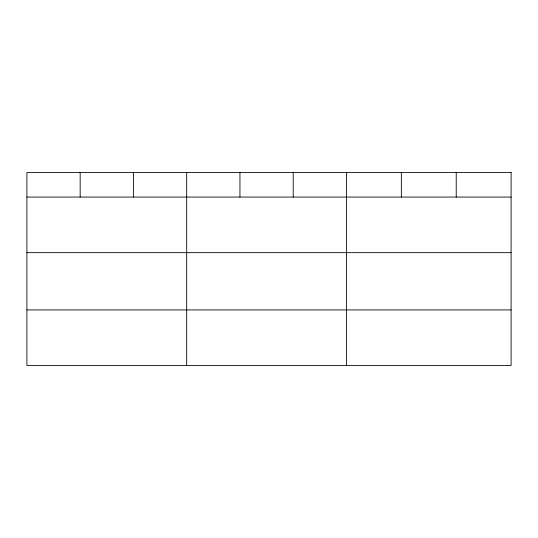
<?xml version="1.0" encoding="UTF-8"?>
<svg xmlns="http://www.w3.org/2000/svg" width="538" height="538" viewBox="0 0 538 538"><rect width="100%" height="100%" fill="white"/><g stroke="black" fill="none" stroke-linecap="round" stroke-linejoin="round"><path stroke-width="0.81" d="M26.9 197.076L511.1 197.076M26.9 252.658L511.1 252.658M26.9 309.928L511.1 309.928M456.224 172.49L456.224 197.076M401.348 172.49L401.348 197.076M346.472 172.49L346.472 365.51M293.21 172.49L293.21 197.076M239.948 172.49L239.948 197.076M186.686 172.49L186.686 365.51M133.424 172.49L133.424 197.076M80.162 172.49L80.162 197.076M511.1 172.49L26.9 172.49L26.9 365.51L511.1 365.51L511.1 172.49"/></g></svg>
